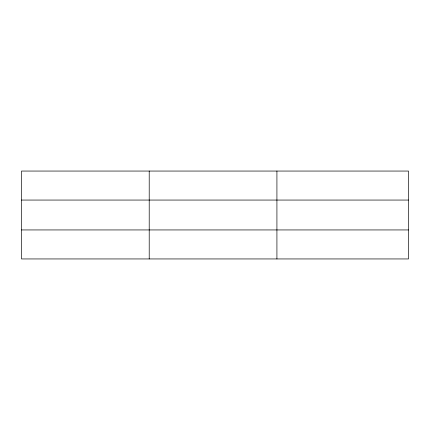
<?xml version="1.0" encoding="UTF-8"?>
<svg xmlns="http://www.w3.org/2000/svg" width="430" height="430" viewBox="0 0 430 430"><rect width="100%" height="100%" fill="white"/><g stroke="black" fill="none" stroke-linecap="round" stroke-linejoin="round"><path stroke-width="0.64" d="M149.21 171.054L149.21 258.946M276.92 171.054L276.92 258.946M408.5 200.057L408.5 171.054L21.5 171.054L21.5 258.946L408.5 258.946L408.5 200.057L21.5 200.057M21.5 229.942L408.5 229.942"/></g></svg>
